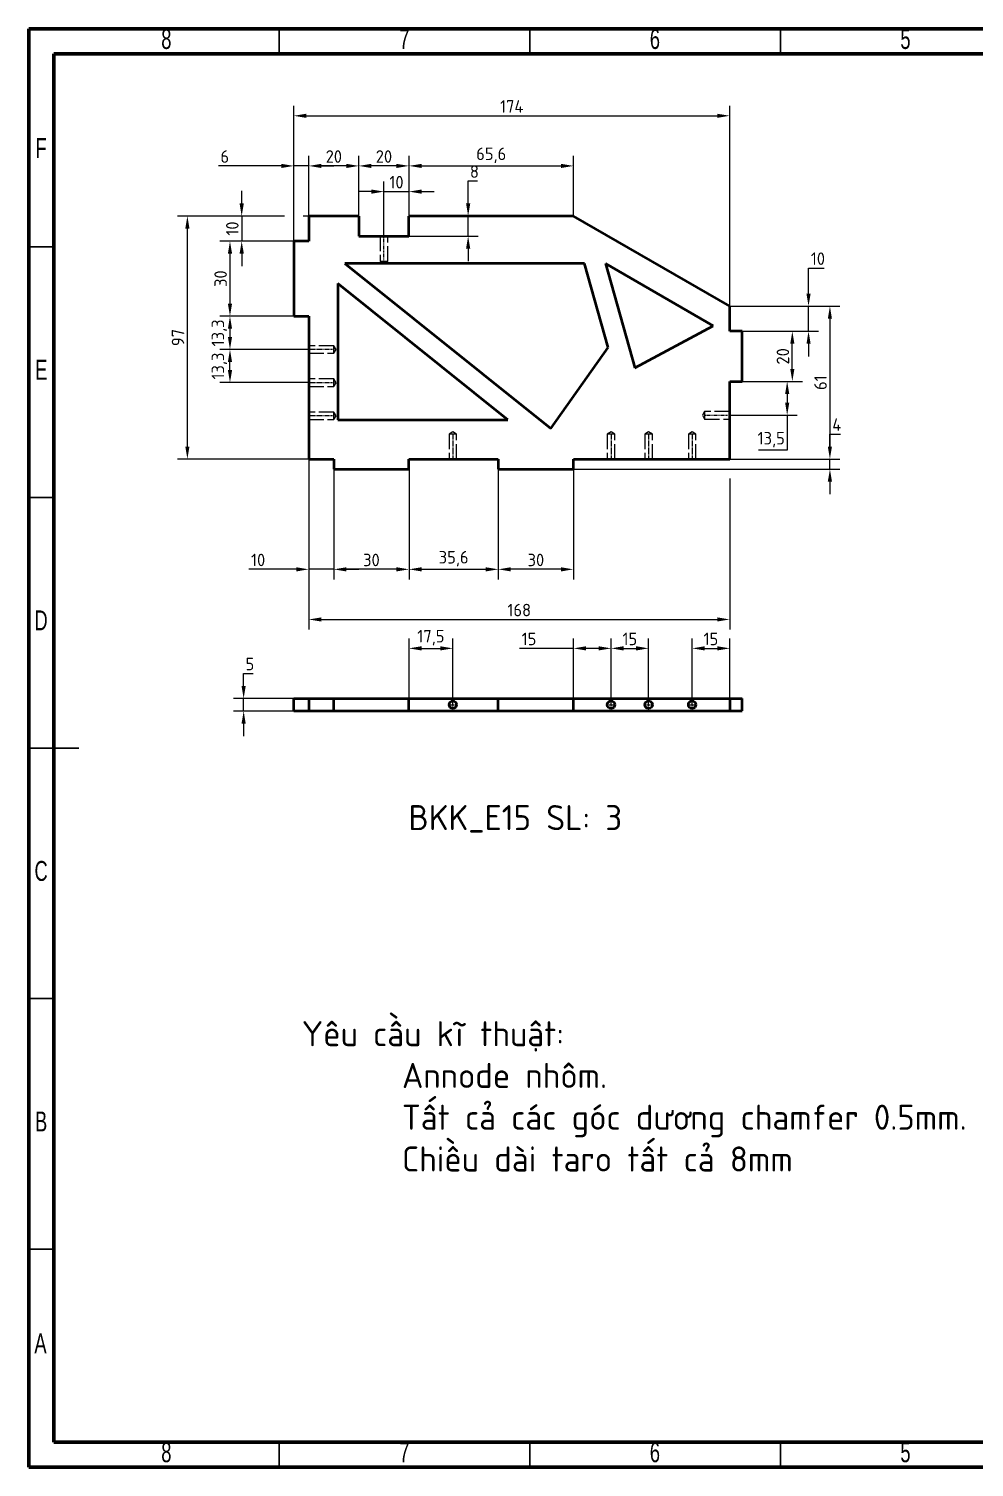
# Model space of a CAD drawing. Header units: millimetres. Extents: x -1615 to 4166, y 5 to 3174.
# Drawn here: x 486.1 to 674.8, y 388.9 to 675.9 of the extents above; entities that cross this region are included whole.
import ezdxf

# ---------------------------------------------------------------- set-up
doc = ezdxf.new("R2010")
doc.units = ezdxf.units.MM
doc.header["$LTSCALE"] = 0.25
doc.header["$PDSIZE"] = -1
for name, pattern in [('ACAD_ISO02W100', [15, 12, -3]), ('ACAD_ISO08W100', [36, 24, -3, 6, -3]), ('CENTER2', [1.125, 0.75, -0.125, 0.125, -0.125])]:
    doc.linetypes.add(name, pattern=pattern)
doc.layers.get('0').update_dxf_attribs({"lineweight": 50})
for name, color, linetype, lineweight in [('duong tam', 2, 'ACAD_ISO08W100', 25), ('kich thuoc', 1, 'Continuous', 25), ('Net dam', 7, 'Continuous', 50), ('netdut', 6, 'ACAD_ISO02W100', 25), ('van ban', 7, 'Continuous', 25)]:
    doc.layers.add(name, color=color, linetype=linetype, lineweight=lineweight)
doc.styles.add('SLDTEXTSTYLE0', font='TXT', dxfattribs={"width": 0.686449})
doc.styles.get("Standard").update_dxf_attribs({"font": ''})
doc.styles.get('Standard').set_extended_font_data('TCVN 7284')
doc.dimstyles.new('Ratio 2', dxfattribs={"dimtxt": 2.5, "dimasz": 2.5, "dimexe": 2, "dimexo": 0, "dimtad": 1, "dimtoh": 1, "dimdec": 1, "dimlfac": 2, "dimzin": 9, "dimtxsty": 'Standard', "dimcen": 2.5, "dimazin": 2, "dimtfac": 1, "dimtdec": 1, "dimtmove": 0, "dimatfit": 3, "dimfxl": 1, "dimtzin": 1, "dimarcsym": 0})

# ---------------------------------------------------------------- blocks, each defined once
blk = doc.blocks.new('*U570')
at = {"layer": 'duong tam', "color": 0, "linetype": 'CENTER2', "transparency": 16777216}
blk.add_line((0, -2.62), (0, 2.62), dxfattribs=at)
blk = doc.blocks.new('*U571')
at = {"layer": 'duong tam', "color": 0, "linetype": 'CENTER2', "transparency": 16777216}
blk.add_line((2.62, 0), (-2.62, 0), dxfattribs=at)
blk = doc.blocks.new('*U572')
at = {"layer": 'duong tam', "color": 0, "linetype": 'CENTER2', "transparency": 16777216}
blk.add_line((2.62, 0), (-2.62, 0), dxfattribs=at)
blk = doc.blocks.new('*U573')
at = {"layer": 'duong tam', "color": 0, "linetype": 'CENTER2', "transparency": 16777216}
blk.add_line((2.62, 0), (-2.62, 0), dxfattribs=at)
blk = doc.blocks.new('*U574')
at = {"layer": 'duong tam', "color": 0, "linetype": 'CENTER2', "transparency": 16777216}
blk.add_line((0, 2.62), (0, -2.62), dxfattribs=at)
blk = doc.blocks.new('*U575')
at = {"layer": 'duong tam', "color": 0, "linetype": 'CENTER2', "transparency": 16777216}
blk.add_line((0, 2.62), (0, -2.62), dxfattribs=at)
blk = doc.blocks.new('*U576')
at = {"layer": 'duong tam', "color": 0, "linetype": 'CENTER2', "transparency": 16777216}
blk.add_line((0, 2.62), (0, -2.62), dxfattribs=at)
blk = doc.blocks.new('*U577')
at = {"layer": 'duong tam', "color": 0, "linetype": 'CENTER2', "transparency": 16777216}
blk.add_line((0, 2.62), (0, -2.62), dxfattribs=at)
blk = doc.blocks.new('*U578')
at = {"layer": 'duong tam', "color": 0, "linetype": 'CENTER2', "transparency": 16777216}
blk.add_line((-2.62, 0), (2.62, 0), dxfattribs=at)
blk = doc.blocks.new('*D579')
at = {"layer": 'Defpoints', "color": 0, "transparency": 16777216}
for p in [(542, 590.03), (626, 590.03), (626, 558.03)]:
    blk.add_point(p, dxfattribs=at)
at = {"layer": 'kich thuoc', "color": 0, "lineweight": -2, "transparency": 16777216}
for p, q in [((542, 590.03), (542, 556.03)), ((626, 586.15), (626, 556.03)), ((544.5, 558.03), (623.5, 558.03))]:
    blk.add_line(p, q, dxfattribs=at)
at = {"layer": 'kich thuoc', "color": 0, "transparency": 16777216}
for points in [[(544.5, 558.44), (544.5, 557.61), (542, 558.03)], [(623.5, 558.44), (623.5, 557.61), (626, 558.03)]]:
    blk.add_solid(points, dxfattribs=at)
at = {"layer": 'kich thuoc', "color": 0, "transparency": 16777216, "insert": (584, 559.9), "char_height": 2.5, "attachment_point": 5}
blk.add_mtext('168', dxfattribs=at)
blk = doc.blocks.new('*D580')
at = {"layer": 'Defpoints', "color": 0, "transparency": 16777216}
for p in [(542, 590.03), (547, 588.03), (547, 568.03)]:
    blk.add_point(p, dxfattribs=at)
at = {"layer": 'kich thuoc', "color": 0, "lineweight": -2, "transparency": 16777216}
for p, q in [((542, 590.03), (542, 566.03)), ((547, 588.03), (547, 566.03)), ((539.5, 568.03), (530.01, 568.03)), ((547, 568.03), (542, 568.03)), ((549.5, 568.03), (552, 568.03))]:
    blk.add_line(p, q, dxfattribs=at)
at = {"layer": 'kich thuoc', "color": 0, "transparency": 16777216}
for points in [[(539.5, 568.44), (539.5, 567.61), (542, 568.03)], [(549.5, 568.44), (549.5, 567.61), (547, 568.03)]]:
    blk.add_solid(points, dxfattribs=at)
at = {"layer": 'kich thuoc', "color": 0, "transparency": 16777216, "insert": (531.89, 569.9), "char_height": 2.5, "attachment_point": 5}
blk.add_mtext('10', dxfattribs=at)
blk = doc.blocks.new('*D581')
at = {"layer": 'Defpoints', "color": 0, "transparency": 16777216}
for p in [(547, 588.03), (562, 588.03), (547, 568.03)]:
    blk.add_point(p, dxfattribs=at)
at = {"layer": 'kich thuoc', "color": 0, "lineweight": -2, "transparency": 16777216}
for p, q in [((547, 588.03), (547, 566.03)), ((562, 588.03), (562, 566.03)), ((559.5, 568.03), (549.5, 568.03))]:
    blk.add_line(p, q, dxfattribs=at)
at = {"layer": 'kich thuoc', "color": 0, "transparency": 16777216}
for points in [[(549.5, 568.44), (549.5, 567.61), (547, 568.03)], [(559.5, 568.44), (559.5, 567.61), (562, 568.03)]]:
    blk.add_solid(points, dxfattribs=at)
at = {"layer": 'kich thuoc', "color": 0, "transparency": 16777216, "insert": (554.5, 569.9), "char_height": 2.5, "attachment_point": 5}
blk.add_mtext('30', dxfattribs=at)
blk = doc.blocks.new('*D582')
at = {"layer": 'Defpoints', "color": 0, "transparency": 16777216}
for p in [(562, 588.03), (579.82, 588.03), (579.82, 568.03)]:
    blk.add_point(p, dxfattribs=at)
at = {"layer": 'kich thuoc', "color": 0, "lineweight": -2, "transparency": 16777216}
for p, q in [((562, 588.03), (562, 566.03)), ((579.82, 588.03), (579.82, 566.03)), ((564.5, 568.03), (577.32, 568.03))]:
    blk.add_line(p, q, dxfattribs=at)
at = {"layer": 'kich thuoc', "color": 0, "transparency": 16777216}
for points in [[(564.5, 568.44), (564.5, 567.61), (562, 568.03)], [(577.32, 568.44), (577.32, 567.61), (579.82, 568.03)]]:
    blk.add_solid(points, dxfattribs=at)
at = {"layer": 'kich thuoc', "color": 0, "transparency": 16777216, "insert": (570.91, 570.15), "char_height": 2.5, "attachment_point": 5}
blk.add_mtext('35,6', dxfattribs=at)
blk = doc.blocks.new('*D583')
at = {"layer": 'Defpoints', "color": 0, "transparency": 16777216}
for p in [(579.82, 588.03), (594.82, 588.03), (579.82, 568.03)]:
    blk.add_point(p, dxfattribs=at)
at = {"layer": 'kich thuoc', "color": 0, "lineweight": -2, "transparency": 16777216}
for p, q in [((579.82, 588.03), (579.82, 566.03)), ((594.82, 588.03), (594.82, 566.03)), ((592.32, 568.03), (582.32, 568.03))]:
    blk.add_line(p, q, dxfattribs=at)
at = {"layer": 'kich thuoc', "color": 0, "transparency": 16777216}
for points in [[(582.32, 568.44), (582.32, 567.61), (579.82, 568.03)], [(592.32, 568.44), (592.32, 567.61), (594.82, 568.03)]]:
    blk.add_solid(points, dxfattribs=at)
at = {"layer": 'kich thuoc', "color": 0, "transparency": 16777216, "insert": (587.32, 569.9), "char_height": 2.5, "attachment_point": 5}
blk.add_mtext('30', dxfattribs=at)
blk = doc.blocks.new('*D584')
at = {"layer": 'Defpoints', "color": 0, "transparency": 16777216}
for p in [(542, 648.53), (542, 638.53), (539, 633.53)]:
    blk.add_point(p, dxfattribs=at)
at = {"layer": 'kich thuoc', "color": 0, "lineweight": -2, "transparency": 16777216}
for p, q in [((539, 633.53), (539, 650.53)), ((542, 638.53), (542, 650.53)), ((536.5, 648.53), (523.98, 648.53)), ((542, 648.53), (539, 648.53)), ((544.5, 648.53), (547, 648.53))]:
    blk.add_line(p, q, dxfattribs=at)
at = {"layer": 'kich thuoc', "color": 0, "transparency": 16777216}
for points in [[(536.5, 648.94), (536.5, 648.11), (539, 648.53)], [(544.5, 648.94), (544.5, 648.11), (542, 648.53)]]:
    blk.add_solid(points, dxfattribs=at)
at = {"layer": 'kich thuoc', "color": 0, "transparency": 16777216, "insert": (525.23, 650.4), "char_height": 2.5, "attachment_point": 5}
blk.add_mtext('6', dxfattribs=at)
blk = doc.blocks.new('*D585')
at = {"layer": 'Defpoints', "color": 0, "transparency": 16777216}
for p in [(517.77, 638.53), (542, 638.53), (542, 590.03)]:
    blk.add_point(p, dxfattribs=at)
at = {"layer": 'kich thuoc', "color": 0, "lineweight": -2, "transparency": 16777216}
for p, q in [((537.12, 638.53), (515.77, 638.53)), ((517.77, 592.53), (517.77, 636.03)), ((542, 590.03), (515.77, 590.03))]:
    blk.add_line(p, q, dxfattribs=at)
at = {"layer": 'kich thuoc', "color": 0, "transparency": 16777216}
for points in [[(517.36, 636.03), (518.19, 636.03), (517.77, 638.53)], [(517.36, 592.53), (518.19, 592.53), (517.77, 590.03)]]:
    blk.add_solid(points, dxfattribs=at)
at = {"layer": 'kich thuoc', "color": 0, "transparency": 16777216, "insert": (515.9, 614.28), "char_height": 2.5, "attachment_point": 5, "rotation": 90}
blk.add_mtext('97', dxfattribs=at)
blk = doc.blocks.new('*D586')
at = {"layer": 'Defpoints', "color": 0, "transparency": 16777216}
for p in [(542, 648.53), (542, 638.53), (552, 638.53)]:
    blk.add_point(p, dxfattribs=at)
at = {"layer": 'kich thuoc', "color": 0, "lineweight": -2, "transparency": 16777216}
for p, q in [((542, 638.53), (542, 650.53)), ((552, 638.53), (552, 650.53)), ((549.5, 648.53), (544.5, 648.53))]:
    blk.add_line(p, q, dxfattribs=at)
at = {"layer": 'kich thuoc', "color": 0, "transparency": 16777216}
for points in [[(544.5, 648.94), (544.5, 648.11), (542, 648.53)], [(549.5, 648.94), (549.5, 648.11), (552, 648.53)]]:
    blk.add_solid(points, dxfattribs=at)
at = {"layer": 'kich thuoc', "color": 0, "transparency": 16777216, "insert": (547, 650.4), "char_height": 2.5, "attachment_point": 5}
blk.add_mtext('20', dxfattribs=at)
blk = doc.blocks.new('*D587')
at = {"layer": 'Defpoints', "color": 0, "transparency": 16777216}
for p in [(552, 648.53), (552, 638.53), (562, 638.53)]:
    blk.add_point(p, dxfattribs=at)
at = {"layer": 'kich thuoc', "color": 0, "lineweight": -2, "transparency": 16777216}
for p, q in [((552, 638.53), (552, 650.53)), ((562, 638.53), (562, 650.53)), ((559.5, 648.53), (554.5, 648.53))]:
    blk.add_line(p, q, dxfattribs=at)
at = {"layer": 'kich thuoc', "color": 0, "transparency": 16777216}
for points in [[(554.5, 648.94), (554.5, 648.11), (552, 648.53)], [(559.5, 648.94), (559.5, 648.11), (562, 648.53)]]:
    blk.add_solid(points, dxfattribs=at)
at = {"layer": 'kich thuoc', "color": 0, "transparency": 16777216, "insert": (557, 650.4), "char_height": 2.5, "attachment_point": 5}
blk.add_mtext('20', dxfattribs=at)
blk = doc.blocks.new('*D588')
at = {"layer": 'Defpoints', "color": 0, "transparency": 16777216}
for p in [(626, 658.53), (539, 633.53), (626, 620.53)]:
    blk.add_point(p, dxfattribs=at)
at = {"layer": 'kich thuoc', "color": 0, "lineweight": -2, "transparency": 16777216}
for p, q in [((539, 633.53), (539, 660.53)), ((626, 620.53), (626, 660.53)), ((541.5, 658.53), (623.5, 658.53))]:
    blk.add_line(p, q, dxfattribs=at)
at = {"layer": 'kich thuoc', "color": 0, "transparency": 16777216}
for points in [[(541.5, 658.94), (541.5, 658.11), (539, 658.53)], [(623.5, 658.94), (623.5, 658.11), (626, 658.53)]]:
    blk.add_solid(points, dxfattribs=at)
at = {"layer": 'kich thuoc', "color": 0, "transparency": 16777216, "insert": (582.5, 660.4), "char_height": 2.5, "attachment_point": 5}
blk.add_mtext('174', dxfattribs=at)
blk = doc.blocks.new('*D589')
at = {"layer": 'Defpoints', "color": 0, "transparency": 16777216}
for p in [(594.82, 648.53), (562, 638.53), (594.82, 638.53)]:
    blk.add_point(p, dxfattribs=at)
at = {"layer": 'kich thuoc', "color": 0, "lineweight": -2, "transparency": 16777216}
for p, q in [((562, 638.53), (562, 650.53)), ((594.82, 638.53), (594.82, 650.53)), ((564.5, 648.53), (592.32, 648.53))]:
    blk.add_line(p, q, dxfattribs=at)
at = {"layer": 'kich thuoc', "color": 0, "transparency": 16777216}
for points in [[(564.5, 648.94), (564.5, 648.11), (562, 648.53)], [(592.32, 648.94), (592.32, 648.11), (594.82, 648.53)]]:
    blk.add_solid(points, dxfattribs=at)
at = {"layer": 'kich thuoc', "color": 0, "transparency": 16777216, "insert": (578.41, 650.65), "char_height": 2.5, "attachment_point": 5}
blk.add_mtext('65,6', dxfattribs=at)
blk = doc.blocks.new('*D590')
at = {"layer": 'Defpoints', "color": 0, "transparency": 16777216}
for p in [(626, 620.53), (626, 590.03), (646, 590.03)]:
    blk.add_point(p, dxfattribs=at)
at = {"layer": 'kich thuoc', "color": 0, "lineweight": -2, "transparency": 16777216}
for p, q in [((626, 620.53), (648, 620.53)), ((646, 618.03), (646, 592.53)), ((626, 590.03), (648, 590.03))]:
    blk.add_line(p, q, dxfattribs=at)
at = {"layer": 'kich thuoc', "color": 0, "transparency": 16777216}
for points in [[(645.58, 618.03), (646.41, 618.03), (646, 620.53)], [(645.58, 592.53), (646.41, 592.53), (646, 590.03)]]:
    blk.add_solid(points, dxfattribs=at)
at = {"layer": 'kich thuoc', "color": 0, "transparency": 16777216, "insert": (644.12, 605.28), "char_height": 2.5, "attachment_point": 5, "rotation": 90}
blk.add_mtext('61', dxfattribs=at)
blk = doc.blocks.new('*D591')
at = {"layer": 'Defpoints', "color": 0, "transparency": 16777216}
for p in [(626, 620.53), (628.5, 615.53), (641.73, 615.53)]:
    blk.add_point(p, dxfattribs=at)
at = {"layer": 'kich thuoc', "color": 0, "lineweight": -2, "transparency": 16777216}
for p, q in [((641.73, 623.03), (641.73, 628.15)), ((641.73, 628.15), (644.86, 628.15)), ((626, 620.53), (643.73, 620.53)), ((641.73, 615.53), (641.73, 620.53)), ((628.5, 615.53), (643.73, 615.53)), ((641.73, 613.03), (641.73, 610.53))]:
    blk.add_line(p, q, dxfattribs=at)
at = {"layer": 'kich thuoc', "color": 0, "transparency": 16777216}
for points in [[(641.32, 623.03), (642.15, 623.03), (641.73, 620.53)], [(641.32, 613.03), (642.15, 613.03), (641.73, 615.53)]]:
    blk.add_solid(points, dxfattribs=at)
at = {"layer": 'kich thuoc', "color": 0, "transparency": 16777216, "insert": (643.61, 630.02), "char_height": 2.5, "attachment_point": 5}
blk.add_mtext('10', dxfattribs=at)
blk = doc.blocks.new('*D592')
at = {"layer": 'Defpoints', "color": 0, "transparency": 16777216}
for p in [(628.5, 615.53), (638.5, 615.53), (628.5, 605.53)]:
    blk.add_point(p, dxfattribs=at)
at = {"layer": 'kich thuoc', "color": 0, "lineweight": -2, "transparency": 16777216}
for p, q in [((628.5, 615.53), (640.5, 615.53)), ((638.5, 608.03), (638.5, 613.03)), ((628.5, 605.53), (640.5, 605.53))]:
    blk.add_line(p, q, dxfattribs=at)
at = {"layer": 'kich thuoc', "color": 0, "transparency": 16777216}
for points in [[(638.08, 613.03), (638.91, 613.03), (638.5, 615.53)], [(638.08, 608.03), (638.91, 608.03), (638.5, 605.53)]]:
    blk.add_solid(points, dxfattribs=at)
at = {"layer": 'kich thuoc', "color": 0, "transparency": 16777216, "insert": (636.62, 610.53), "char_height": 2.5, "attachment_point": 5, "rotation": 90}
blk.add_mtext('20', dxfattribs=at)
blk = doc.blocks.new('*D593')
at = {"layer": 'Defpoints', "color": 0, "transparency": 16777216}
for p in [(529, 542.26), (539, 542.26), (539, 539.76)]:
    blk.add_point(p, dxfattribs=at)
at = {"layer": 'kich thuoc', "color": 0, "lineweight": -2, "transparency": 16777216}
for p, q in [((529, 544.76), (529, 547.26)), ((529, 547.26), (530.87, 547.26)), ((539, 542.26), (527, 542.26)), ((539, 539.76), (527, 539.76)), ((529, 539.76), (529, 542.26)), ((529, 537.26), (529, 534.76))]:
    blk.add_line(p, q, dxfattribs=at)
at = {"layer": 'kich thuoc', "color": 0, "transparency": 16777216}
for points in [[(528.58, 544.76), (529.41, 544.76), (529, 542.26)], [(528.58, 537.26), (529.41, 537.26), (529, 539.76)]]:
    blk.add_solid(points, dxfattribs=at)
at = {"layer": 'kich thuoc', "color": 0, "transparency": 16777216, "insert": (530.25, 549.14), "char_height": 2.5, "attachment_point": 5}
blk.add_mtext('5', dxfattribs=at)
blk = doc.blocks.new('*D594')
at = {"layer": 'Defpoints', "color": 0, "transparency": 16777216}
for p in [(626, 590.03), (646, 590.03), (594.82, 588.03)]:
    blk.add_point(p, dxfattribs=at)
at = {"layer": 'kich thuoc', "color": 0, "lineweight": -2, "transparency": 16777216}
for p, q in [((646, 592.53), (646, 595.03)), ((646, 595.03), (648.12, 595.03)), ((626, 590.03), (648, 590.03)), ((646, 588.03), (646, 590.03)), ((594.82, 588.03), (648, 588.03)), ((646, 585.53), (646, 583.03))]:
    blk.add_line(p, q, dxfattribs=at)
at = {"layer": 'kich thuoc', "color": 0, "transparency": 16777216}
for points in [[(645.58, 592.53), (646.41, 592.53), (646, 590.03)], [(645.58, 585.53), (646.41, 585.53), (646, 588.03)]]:
    blk.add_solid(points, dxfattribs=at)
at = {"layer": 'kich thuoc', "color": 0, "transparency": 16777216, "insert": (647.37, 596.9), "char_height": 2.5, "attachment_point": 5}
blk.add_mtext('4', dxfattribs=at)
blk = doc.blocks.new('*D595')
at = {"layer": 'Defpoints', "color": 0, "transparency": 16777216}
for p in [(562, 638.53), (562, 634.53), (573.8, 634.53)]:
    blk.add_point(p, dxfattribs=at)
at = {"layer": 'kich thuoc', "color": 0, "lineweight": -2, "transparency": 16777216}
for p, q in [((573.8, 641.03), (573.8, 645.53)), ((573.8, 645.53), (575.68, 645.53)), ((562, 638.53), (575.8, 638.53)), ((573.8, 634.53), (573.8, 638.53)), ((562, 634.53), (575.8, 634.53)), ((573.8, 632.03), (573.8, 629.53))]:
    blk.add_line(p, q, dxfattribs=at)
at = {"layer": 'kich thuoc', "color": 0, "transparency": 16777216}
for points in [[(573.39, 641.03), (574.22, 641.03), (573.8, 638.53)], [(573.39, 632.03), (574.22, 632.03), (573.8, 634.53)]]:
    blk.add_solid(points, dxfattribs=at)
at = {"layer": 'kich thuoc', "color": 0, "transparency": 16777216, "insert": (575.05, 647.4), "char_height": 2.5, "attachment_point": 5}
blk.add_mtext('8', dxfattribs=at)
blk = doc.blocks.new('*U596')
at = {"layer": 'duong tam', "color": 0, "linetype": 'CENTER2', "transparency": 16777216}
for p, q in [((-0.87, 0), (-0.15, 0)), ((0, 0.15), (0, 0.87)), ((0.15, 0), (0.87, 0)), ((0, -0.87), (0, -0.15))]:
    blk.add_line(p, q, dxfattribs=at)
at = {"layer": 'duong tam', "color": 0, "linetype": 'Continuous', "transparency": 16777216}
for p, q in [((-0.075, 0), (0.075, 0)), ((0, -0.075), (0, 0.075))]:
    blk.add_line(p, q, dxfattribs=at)
blk = doc.blocks.new('*U597')
at = {"layer": 'duong tam', "color": 0, "linetype": 'CENTER2', "transparency": 16777216}
for p, q in [((-0.87, 0), (-0.15, 0)), ((0, 0.15), (0, 0.87)), ((0.15, 0), (0.87, 0)), ((0, -0.87), (0, -0.15))]:
    blk.add_line(p, q, dxfattribs=at)
at = {"layer": 'duong tam', "color": 0, "linetype": 'Continuous', "transparency": 16777216}
for p, q in [((-0.075, 0), (0.075, 0)), ((0, -0.075), (0, 0.075))]:
    blk.add_line(p, q, dxfattribs=at)
blk = doc.blocks.new('*U598')
at = {"layer": 'duong tam', "color": 0, "linetype": 'CENTER2', "transparency": 16777216}
for p, q in [((-0.87, 0), (-0.15, 0)), ((0, 0.15), (0, 0.87)), ((0.15, 0), (0.87, 0)), ((0, -0.87), (0, -0.15))]:
    blk.add_line(p, q, dxfattribs=at)
at = {"layer": 'duong tam', "color": 0, "linetype": 'Continuous', "transparency": 16777216}
for p, q in [((-0.075, 0), (0.075, 0)), ((0, -0.075), (0, 0.075))]:
    blk.add_line(p, q, dxfattribs=at)
blk = doc.blocks.new('*U599')
at = {"layer": 'duong tam', "color": 0, "linetype": 'CENTER2', "transparency": 16777216}
for p, q in [((-0.87, 0), (-0.15, 0)), ((0, 0.15), (0, 0.87)), ((0.15, 0), (0.87, 0)), ((0, -0.87), (0, -0.15))]:
    blk.add_line(p, q, dxfattribs=at)
at = {"layer": 'duong tam', "color": 0, "linetype": 'Continuous', "transparency": 16777216}
for p, q in [((-0.075, 0), (0.075, 0)), ((0, -0.075), (0, 0.075))]:
    blk.add_line(p, q, dxfattribs=at)
blk = doc.blocks.new('*D600')
at = {"layer": 'Defpoints', "color": 0, "transparency": 16777216}
for p in [(542, 638.53), (528.61, 633.53), (539, 633.53)]:
    blk.add_point(p, dxfattribs=at)
at = {"layer": 'kich thuoc', "color": 0, "lineweight": -2, "transparency": 16777216}
for p, q in [((528.61, 641.03), (528.61, 643.53)), ((537.12, 638.53), (526.61, 638.53)), ((528.61, 638.53), (528.61, 633.53)), ((542, 638.53), (540.87, 638.53)), ((537.12, 633.53), (526.61, 633.53)), ((528.61, 631.03), (528.61, 628.53))]:
    blk.add_line(p, q, dxfattribs=at)
at = {"layer": 'kich thuoc', "color": 0, "transparency": 16777216}
for points in [[(528.19, 641.03), (529.03, 641.03), (528.61, 638.53)], [(528.19, 631.03), (529.03, 631.03), (528.61, 633.53)]]:
    blk.add_solid(points, dxfattribs=at)
at = {"layer": 'kich thuoc', "color": 0, "transparency": 16777216, "insert": (526.74, 636.03), "char_height": 2.5, "attachment_point": 5, "rotation": 90}
blk.add_mtext('10', dxfattribs=at)
blk = doc.blocks.new('*D601')
at = {"layer": 'Defpoints', "color": 0, "transparency": 16777216}
for p in [(539, 633.53), (526.27, 618.53), (539, 618.53)]:
    blk.add_point(p, dxfattribs=at)
at = {"layer": 'kich thuoc', "color": 0, "lineweight": -2, "transparency": 16777216}
for p, q in [((539, 633.53), (524.27, 633.53)), ((526.27, 631.03), (526.27, 621.03)), ((539, 618.53), (524.27, 618.53))]:
    blk.add_line(p, q, dxfattribs=at)
at = {"layer": 'kich thuoc', "color": 0, "transparency": 16777216}
for points in [[(525.86, 631.03), (526.69, 631.03), (526.27, 633.53)], [(525.86, 621.03), (526.69, 621.03), (526.27, 618.53)]]:
    blk.add_solid(points, dxfattribs=at)
at = {"layer": 'kich thuoc', "color": 0, "transparency": 16777216, "insert": (524.4, 626.03), "char_height": 2.5, "attachment_point": 5, "rotation": 90}
blk.add_mtext('30', dxfattribs=at)
blk = doc.blocks.new('*D602')
at = {"layer": 'Defpoints', "color": 0, "transparency": 16777216}
for p in [(539, 618.53), (526.27, 611.9), (542, 611.9)]:
    blk.add_point(p, dxfattribs=at)
at = {"layer": 'kich thuoc', "color": 0, "lineweight": -2, "transparency": 16777216}
for p, q in [((539, 618.53), (524.27, 618.53)), ((526.27, 616.03), (526.27, 614.4)), ((542, 611.9), (524.27, 611.9))]:
    blk.add_line(p, q, dxfattribs=at)
at = {"layer": 'kich thuoc', "color": 0, "transparency": 16777216}
for points in [[(525.86, 616.03), (526.69, 616.03), (526.27, 618.53)], [(525.86, 614.4), (526.69, 614.4), (526.27, 611.9)]]:
    blk.add_solid(points, dxfattribs=at)
at = {"layer": 'kich thuoc', "color": 0, "transparency": 16777216, "insert": (524.15, 615.21), "char_height": 2.5, "attachment_point": 5, "rotation": 90}
blk.add_mtext('13,3', dxfattribs=at)
blk = doc.blocks.new('*D603')
at = {"layer": 'Defpoints', "color": 0, "transparency": 16777216}
for p in [(526.27, 611.9), (542, 611.9), (542, 605.28)]:
    blk.add_point(p, dxfattribs=at)
at = {"layer": 'kich thuoc', "color": 0, "lineweight": -2, "transparency": 16777216}
for p, q in [((542, 611.9), (524.27, 611.9)), ((526.27, 607.78), (526.27, 609.4)), ((542, 605.28), (524.27, 605.28))]:
    blk.add_line(p, q, dxfattribs=at)
at = {"layer": 'kich thuoc', "color": 0, "transparency": 16777216}
for points in [[(525.86, 609.4), (526.69, 609.4), (526.27, 611.9)], [(525.86, 607.78), (526.69, 607.78), (526.27, 605.28)]]:
    blk.add_solid(points, dxfattribs=at)
at = {"layer": 'kich thuoc', "color": 0, "transparency": 16777216, "insert": (524.15, 608.59), "char_height": 2.5, "attachment_point": 5, "rotation": 90}
blk.add_mtext('13,3', dxfattribs=at)
blk = doc.blocks.new('*D604')
at = {"layer": 'Defpoints', "color": 0, "transparency": 16777216}
for p in [(628.5, 605.53), (637.47, 605.53), (626, 598.78)]:
    blk.add_point(p, dxfattribs=at)
at = {"layer": 'kich thuoc', "color": 0, "lineweight": -2, "transparency": 16777216}
for p, q in [((628.5, 605.53), (639.47, 605.53)), ((637.47, 603.03), (637.47, 601.28)), ((626, 598.78), (639.47, 598.78)), ((637.47, 598.78), (637.47, 591.78)), ((637.47, 591.78), (631.72, 591.78))]:
    blk.add_line(p, q, dxfattribs=at)
at = {"layer": 'kich thuoc', "color": 0, "transparency": 16777216}
for points in [[(637.06, 603.03), (637.89, 603.03), (637.47, 605.53)], [(637.06, 601.28), (637.89, 601.28), (637.47, 598.78)]]:
    blk.add_solid(points, dxfattribs=at)
at = {"layer": 'kich thuoc', "color": 0, "transparency": 16777216, "insert": (634.29, 593.9), "char_height": 2.5, "attachment_point": 5}
blk.add_mtext('13,5', dxfattribs=at)
blk = doc.blocks.new('*D605')
at = {"layer": 'Defpoints', "color": 0, "transparency": 16777216}
for p in [(570.75, 552.26), (562, 542.26), (570.75, 541.01)]:
    blk.add_point(p, dxfattribs=at)
at = {"layer": 'kich thuoc', "color": 0, "lineweight": -2, "transparency": 16777216}
for p, q in [((562, 542.26), (562, 554.26)), ((570.75, 541.01), (570.75, 554.26)), ((564.5, 552.26), (568.25, 552.26))]:
    blk.add_line(p, q, dxfattribs=at)
at = {"layer": 'kich thuoc', "color": 0, "transparency": 16777216}
for points in [[(564.5, 552.68), (564.5, 551.84), (562, 552.26)], [(568.25, 552.68), (568.25, 551.84), (570.75, 552.26)]]:
    blk.add_solid(points, dxfattribs=at)
at = {"layer": 'kich thuoc', "color": 0, "transparency": 16777216, "insert": (566.37, 554.39), "char_height": 2.5, "attachment_point": 5}
blk.add_mtext('17,5', dxfattribs=at)
blk = doc.blocks.new('*D606')
at = {"layer": 'Defpoints', "color": 0, "transparency": 16777216}
for p in [(602.32, 552.26), (594.82, 542.26), (602.32, 541.01)]:
    blk.add_point(p, dxfattribs=at)
at = {"layer": 'kich thuoc', "color": 0, "lineweight": -2, "transparency": 16777216}
for p, q in [((594.82, 542.26), (594.82, 554.26)), ((602.32, 541.01), (602.32, 554.26)), ((594.82, 552.26), (584.07, 552.26)), ((599.82, 552.26), (597.32, 552.26))]:
    blk.add_line(p, q, dxfattribs=at)
at = {"layer": 'kich thuoc', "color": 0, "transparency": 16777216}
for points in [[(597.32, 552.68), (597.32, 551.84), (594.82, 552.26)], [(599.82, 552.68), (599.82, 551.84), (602.32, 552.26)]]:
    blk.add_solid(points, dxfattribs=at)
at = {"layer": 'kich thuoc', "color": 0, "transparency": 16777216, "insert": (585.95, 554.14), "char_height": 2.5, "attachment_point": 5}
blk.add_mtext('15', dxfattribs=at)
blk = doc.blocks.new('*D607')
at = {"layer": 'Defpoints', "color": 0, "transparency": 16777216}
for p in [(609.82, 552.26), (602.32, 541.01), (609.82, 541.01)]:
    blk.add_point(p, dxfattribs=at)
at = {"layer": 'kich thuoc', "color": 0, "lineweight": -2, "transparency": 16777216}
for p, q in [((602.32, 541.01), (602.32, 554.26)), ((609.82, 541.01), (609.82, 554.26)), ((604.82, 552.26), (607.32, 552.26))]:
    blk.add_line(p, q, dxfattribs=at)
at = {"layer": 'kich thuoc', "color": 0, "transparency": 16777216}
for points in [[(604.82, 552.68), (604.82, 551.84), (602.32, 552.26)], [(607.32, 552.68), (607.32, 551.84), (609.82, 552.26)]]:
    blk.add_solid(points, dxfattribs=at)
at = {"layer": 'kich thuoc', "color": 0, "transparency": 16777216, "insert": (606.07, 554.14), "char_height": 2.5, "attachment_point": 5}
blk.add_mtext('15', dxfattribs=at)
blk = doc.blocks.new('*D788')
at = {"layer": 'Defpoints', "color": 0, "transparency": 16777216}
for p in [(562, 643.4), (562, 638.53), (557, 634.53)]:
    blk.add_point(p, dxfattribs=at)
at = {"layer": 'kich thuoc', "color": 0, "lineweight": -2, "transparency": 16777216}
for p, q in [((554.5, 643.4), (552, 643.4)), ((557, 634.53), (557, 645.4)), ((557, 643.4), (562, 643.4)), ((562, 638.53), (562, 645.4)), ((564.5, 643.4), (567, 643.4))]:
    blk.add_line(p, q, dxfattribs=at)
at = {"layer": 'kich thuoc', "color": 0, "transparency": 16777216}
for points in [[(554.5, 643.82), (554.5, 642.98), (557, 643.4)], [(564.5, 643.82), (564.5, 642.98), (562, 643.4)]]:
    blk.add_solid(points, dxfattribs=at)
at = {"layer": 'kich thuoc', "color": 0, "transparency": 16777216, "insert": (559.5, 645.28), "char_height": 2.5, "attachment_point": 5}
blk.add_mtext('10', dxfattribs=at)
blk = doc.blocks.new('*D789')
at = {"layer": 'Defpoints', "color": 0, "transparency": 16777216}
for p in [(626, 552.26), (618.5, 541.01), (626, 542.26)]:
    blk.add_point(p, dxfattribs=at)
at = {"layer": 'kich thuoc', "color": 0, "lineweight": -2, "transparency": 16777216}
for p, q in [((618.5, 541.01), (618.5, 554.26)), ((626, 542.26), (626, 554.26)), ((621, 552.26), (623.5, 552.26))]:
    blk.add_line(p, q, dxfattribs=at)
at = {"layer": 'kich thuoc', "color": 0, "transparency": 16777216}
for points in [[(621, 552.68), (621, 551.84), (618.5, 552.26)], [(623.5, 552.68), (623.5, 551.84), (626, 552.26)]]:
    blk.add_solid(points, dxfattribs=at)
at = {"layer": 'kich thuoc', "color": 0, "transparency": 16777216, "insert": (622.25, 554.14), "char_height": 2.5, "attachment_point": 5}
blk.add_mtext('15', dxfattribs=at)

msp = doc.modelspace()

# ---------------------------------------------------------------- linework, layer by layer
at = {"color": 7, "linetype": 'Continuous', "lineweight": 70}
for p, q in [((486.115, 388.863), (486.115, 675.863)), ((486.115, 675.863), (886.115, 675.863)), ((491.115, 393.863), (491.115, 670.863)), ((491.115, 670.863), (881.115, 670.863)), ((881.115, 393.863), (491.115, 393.863)), ((886.115, 388.863), (486.115, 388.863))]:
    msp.add_line(p, q, dxfattribs=at)
at = {"color": 7, "linetype": 'Continuous', "lineweight": 35}
for p, q in [((536.115, 670.863), (536.115, 675.863)), ((586.115, 670.863), (586.115, 675.863)), ((636.115, 670.863), (636.115, 675.863)), ((491.115, 632.363), (486.115, 632.363)), ((491.115, 582.363), (486.115, 582.363)), ((486.115, 532.363), (496.115, 532.363)), ((491.115, 532.363), (486.115, 532.363)), ((491.115, 482.363), (486.115, 482.363)), ((491.115, 432.363), (486.115, 432.363)), ((536.115, 393.863), (536.115, 388.863)), ((586.115, 393.863), (586.115, 388.863)), ((636.115, 393.863), (636.115, 388.863))]:
    msp.add_line(p, q, dxfattribs=at)
at = {"layer": 'Net dam'}
for p, q in [((541.998, 638.525), (541.998, 633.525)), ((551.998, 638.525), (541.998, 638.525)), ((551.998, 638.525), (551.998, 634.525)), ((561.998, 634.525), (561.998, 638.525)), ((594.821, 638.525), (561.998, 638.525)), ((625.998, 620.525), (594.821, 638.525)), ((551.998, 634.525), (561.998, 634.525)), ((538.998, 633.525), (538.998, 618.525)), ((541.998, 633.525), (538.998, 633.525)), ((597.034, 629.076), (549.177, 629.076)), ((549.177, 629.076), (590.281, 596.149)), ((601.737, 612.305), (597.034, 629.076)), ((622.729, 616.639), (601.188, 629.076)), ((601.188, 629.076), (607.037, 608.223)), ((581.712, 597.889), (547.797, 625.056)), ((547.797, 625.056), (547.797, 597.889)), ((625.998, 615.525), (625.998, 620.525)), ((538.998, 618.525), (541.998, 618.525)), ((541.998, 618.525), (541.998, 590.025)), ((607.037, 608.223), (622.729, 616.639)), ((628.498, 615.525), (625.998, 615.525)), ((628.498, 605.525), (628.498, 615.525)), ((590.281, 596.149), (601.737, 612.305)), ((625.998, 605.525), (628.498, 605.525)), ((625.998, 590.025), (625.998, 605.525)), ((547.797, 597.889), (581.712, 597.889)), ((541.998, 590.025), (546.998, 590.025)), ((546.998, 590.025), (546.998, 588.025)), ((561.998, 588.025), (561.998, 590.025)), ((561.998, 590.025), (579.821, 590.025)), ((579.821, 590.025), (579.821, 588.025)), ((594.821, 588.025), (594.821, 590.025)), ((594.821, 590.025), (625.998, 590.025)), ((546.998, 588.025), (561.998, 588.025)), ((579.821, 588.025), (594.821, 588.025)), ((538.998, 539.761), (538.998, 542.261)), ((538.998, 542.261), (541.998, 542.261)), ((538.998, 539.761), (541.998, 539.761)), ((541.998, 542.261), (541.998, 539.761)), ((541.998, 542.261), (546.998, 542.261)), ((541.998, 539.761), (546.998, 539.761)), ((546.998, 542.261), (561.998, 542.261)), ((546.998, 539.761), (546.998, 542.261)), ((546.998, 539.761), (561.998, 539.761)), ((561.998, 539.761), (561.998, 542.261)), ((561.998, 542.261), (579.821, 542.261)), ((561.998, 539.761), (579.821, 539.761)), ((579.821, 542.261), (594.821, 542.261)), ((579.821, 539.761), (579.821, 542.261)), ((579.821, 539.761), (594.821, 539.761)), ((594.821, 539.761), (594.821, 542.261)), ((594.821, 542.261), (625.998, 542.261)), ((594.821, 539.761), (625.998, 539.761)), ((625.998, 542.261), (625.998, 539.761)), ((625.998, 542.261), (628.498, 542.261)), ((625.998, 539.761), (628.498, 539.761)), ((628.498, 539.761), (628.498, 542.261))]:
    msp.add_line(p, q, dxfattribs=at)
for centre in [(570.748, 541.011), (602.321, 541.011), (609.821, 541.011), (618.498, 541.011)]:
    msp.add_circle(centre, 0.75, dxfattribs=at)
at = {"layer": 'netdut'}
for p, q in [((556.248, 634.525), (556.248, 629.525)), ((557.748, 629.525), (557.748, 634.525)), ((556.248, 629.525), (556.998, 629.525)), ((556.248, 629.525), (556.996, 629.076)), ((556.998, 629.525), (557.748, 629.525)), ((557.001, 629.076), (557.748, 629.525)), ((546.998, 612.65), (541.998, 612.65)), ((546.998, 611.9), (546.998, 612.65)), ((547.449, 611.9), (546.998, 612.65)), ((546.998, 611.15), (546.998, 611.9)), ((546.998, 611.15), (547.449, 611.9)), ((541.998, 611.15), (546.998, 611.15)), ((546.998, 606.025), (541.998, 606.025)), ((546.998, 605.275), (546.998, 606.025)), ((547.449, 605.275), (546.998, 606.025)), ((541.998, 604.525), (546.998, 604.525)), ((546.998, 604.525), (546.998, 605.275)), ((546.998, 604.525), (547.449, 605.275)), ((546.998, 599.4), (541.998, 599.4)), ((541.998, 597.9), (546.998, 597.9)), ((546.998, 598.65), (546.998, 599.4)), ((547.449, 598.65), (546.998, 599.4)), ((546.998, 597.9), (546.998, 598.65)), ((546.998, 597.9), (547.449, 598.65)), ((620.998, 599.525), (620.548, 598.775)), ((620.548, 598.775), (620.998, 598.025)), ((620.998, 599.525), (620.998, 598.025)), ((625.998, 599.525), (620.998, 599.525)), ((620.998, 598.025), (625.998, 598.025)), ((570.748, 595.476), (569.998, 595.025)), ((571.498, 595.025), (569.998, 595.025)), ((569.998, 595.025), (569.998, 590.025)), ((571.498, 595.025), (570.748, 595.476)), ((571.498, 590.025), (571.498, 595.025)), ((602.321, 595.476), (601.571, 595.025)), ((603.071, 595.025), (601.571, 595.025)), ((601.571, 595.025), (601.571, 590.025)), ((603.071, 595.025), (602.321, 595.476)), ((603.071, 590.025), (603.071, 595.025)), ((609.821, 595.476), (609.071, 595.025)), ((610.571, 595.025), (609.071, 595.025)), ((609.071, 595.025), (609.071, 590.025)), ((610.571, 595.025), (609.821, 595.476)), ((610.571, 590.025), (610.571, 595.025)), ((618.498, 595.476), (617.748, 595.025)), ((619.248, 595.025), (617.748, 595.025)), ((617.748, 595.025), (617.748, 590.025)), ((619.248, 595.025), (618.498, 595.476)), ((619.248, 590.025), (619.248, 595.025))]:
    msp.add_line(p, q, dxfattribs=at)

# ---------------------------------------------------------------- block references
at = {"layer": 'duong tam', "linetype": 'CENTER2'}
for name, p in [('*U570', (556.998, 632.025)), ('*U571', (544.498, 611.9)), ('*U572', (544.498, 605.275)), ('*U573', (544.498, 598.65)), ('*U578', (623.498, 598.775)), ('*U574', (570.748, 592.525)), ('*U575', (602.321, 592.525)), ('*U576', (609.821, 592.525)), ('*U577', (618.498, 592.525)), ('*U596', (570.748, 541.011)), ('*U597', (602.321, 541.011)), ('*U598', (609.821, 541.011)), ('*U599', (618.498, 541.011))]:
    msp.add_blockref(name, p, dxfattribs=at)

# ---------------------------------------------------------------- texts
at = {"color": 7, "linetype": 'Continuous', "lineweight": 0, "char_height": 3.969, "attachment_point": 2, "style": 'SLDTEXTSTYLE0'}
for s, insert in [('8', (513.575, 675.834)), ('7', (561.075, 675.834)), ('6', (611.075, 675.834)), ('5', (661.075, 675.834)), ('F', (488.573, 654.084)), ('E', (488.623, 609.834)), ('D', (488.568, 559.834)), ('C', (488.574, 509.834)), ('B', (488.586, 459.834)), ('A', (488.455, 415.584)), ('8', (513.575, 393.834)), ('7', (561.075, 393.834)), ('6', (611.075, 393.834)), ('5', (661.075, 393.834))]:
    msp.add_mtext(s, dxfattribs=dict(at, insert=insert))
at = {"layer": 'van ban', "char_height": 5, "attachment_point": 1}
for s, width, insert in [('BKK_E15 SL: 3', 72.22852, (561.885, 520.987)), ('Yêu cầu kĩ thuật:\\P^IAnnode nhôm.\\P^ITất cả các góc dương chamfer 0.5mm.\\P^IChiều dài taro tất cả 8mm^I', 154.33451, (540.592, 477.873))]:
    msp.add_mtext_dynamic_manual_height_columns(s, width=width, gutter_width=17.5, heights=[0], dxfattribs=dict(at, insert=insert))

# ---------------------------------------------------------------- dimensions: what is measured, and where the dimension line sits
at = {"layer": 'kich thuoc'}
for base, p1, p2, picture, middle in [((625.998, 658.525), (538.998, 633.525), (625.998, 620.525), '*D588', (582.498, 660.4)), ((594.821, 648.525), (561.998, 638.525), (594.821, 638.525), '*D589', (578.41, 650.65)), ((561.998, 643.4), (556.998, 634.525), (561.998, 638.525), '*D788', (559.498, 645.275)), ((625.998, 558.025), (541.998, 590.025), (625.998, 590.025), '*D579', (583.998, 559.9)), ((546.998, 568.025), (561.998, 588.025), (546.998, 588.025), '*D581', (554.498, 569.9)), ((579.821, 568.025), (561.998, 588.025), (579.821, 588.025), '*D582', (570.91, 570.15)), ((579.821, 568.025), (594.821, 588.025), (579.821, 588.025), '*D583', (587.321, 569.9)), ((570.748, 552.261), (561.998, 542.261), (570.748, 541.011), '*D605', (566.373, 554.386)), ((609.821, 552.261), (602.321, 541.011), (609.821, 541.011), '*D607', (606.071, 554.136)), ((625.998, 552.261), (618.498, 541.011), (625.998, 542.261), '*D789', (622.248, 554.136))]:
    dim = msp.add_linear_dim(base=base, p1=p1, p2=p2, dimstyle='Ratio 2', dxfattribs=at)
    dim.commit()
    dim.dimension.update_dxf_attribs({"geometry": picture, "text_midpoint": middle})
for base, p1, p2, picture, middle in [((541.998, 648.525), (538.998, 633.525), (541.998, 638.525), '*D584', (525.234, 648.525)), ((541.998, 648.525), (551.998, 638.525), (541.998, 638.525), '*D586', (546.998, 648.525)), ((551.998, 648.525), (561.998, 638.525), (551.998, 638.525), '*D587', (556.998, 648.525)), ((546.998, 568.025), (541.998, 590.025), (546.998, 588.025), '*D580', (531.887, 568.025)), ((602.321, 552.261), (594.821, 542.261), (602.321, 541.011), '*D606', (585.946, 552.261))]:
    dim = msp.add_linear_dim(base=base, p1=p1, p2=p2, dimstyle='Ratio 2', dxfattribs=at)
    dim.commit()
    dim.dimension.update_dxf_attribs({"geometry": picture, "text_midpoint": middle, "dimtype": 160})
for base, p1, p2, picture, middle in [((573.804, 634.525), (561.998, 638.525), (561.998, 634.525), '*D595', (575.054, 645.525)), ((528.611, 633.525), (541.998, 638.525), (538.998, 633.525), '*D600', (528.611, 636.025)), ((517.773, 638.525), (541.998, 590.025), (541.998, 638.525), '*D585', (517.773, 614.275)), ((526.273, 618.525), (538.998, 633.525), (538.998, 618.525), '*D601', (526.273, 626.025)), ((641.735, 615.525), (625.998, 620.525), (628.498, 615.525), '*D591', (643.61, 628.146)), ((638.498, 615.525), (628.498, 605.525), (628.498, 615.525), '*D592', (638.498, 610.525)), ((526.27332544, 611.90018454), (541.99832779, 605.2751845), (541.99832779, 611.90018454), '*D603', (526.27332544, 608.58768452)), ((637.473, 605.525), (625.998, 598.775), (628.498, 605.525), '*D604', (634.286, 591.775))]:
    dim = msp.add_linear_dim(base=base, p1=p1, p2=p2, angle=90, dimstyle='Ratio 2', dxfattribs=at)
    dim.commit()
    dim.dimension.update_dxf_attribs({"geometry": picture, "text_midpoint": middle, "dimtype": 160})
for base, p1, p2, picture, middle in [((645.998, 590.025), (625.998, 620.525), (625.998, 590.025), '*D590', (644.123, 605.275)), ((526.2733254, 611.9001845), (538.9983254, 618.5251848), (541.9983278, 611.9001845), '*D602', (524.1483254, 615.2126847)), ((645.998, 590.025), (594.821, 588.025), (625.998, 590.025), '*D594', (647.373, 596.9)), ((528.998, 542.261), (538.998, 539.761), (538.998, 542.261), '*D593', (530.248, 549.136))]:
    dim = msp.add_linear_dim(base=base, p1=p1, p2=p2, angle=90, dimstyle='Ratio 2', dxfattribs=at)
    dim.commit()
    dim.dimension.update_dxf_attribs({"geometry": picture, "text_midpoint": middle})

doc.saveas('drawing.dxf')
